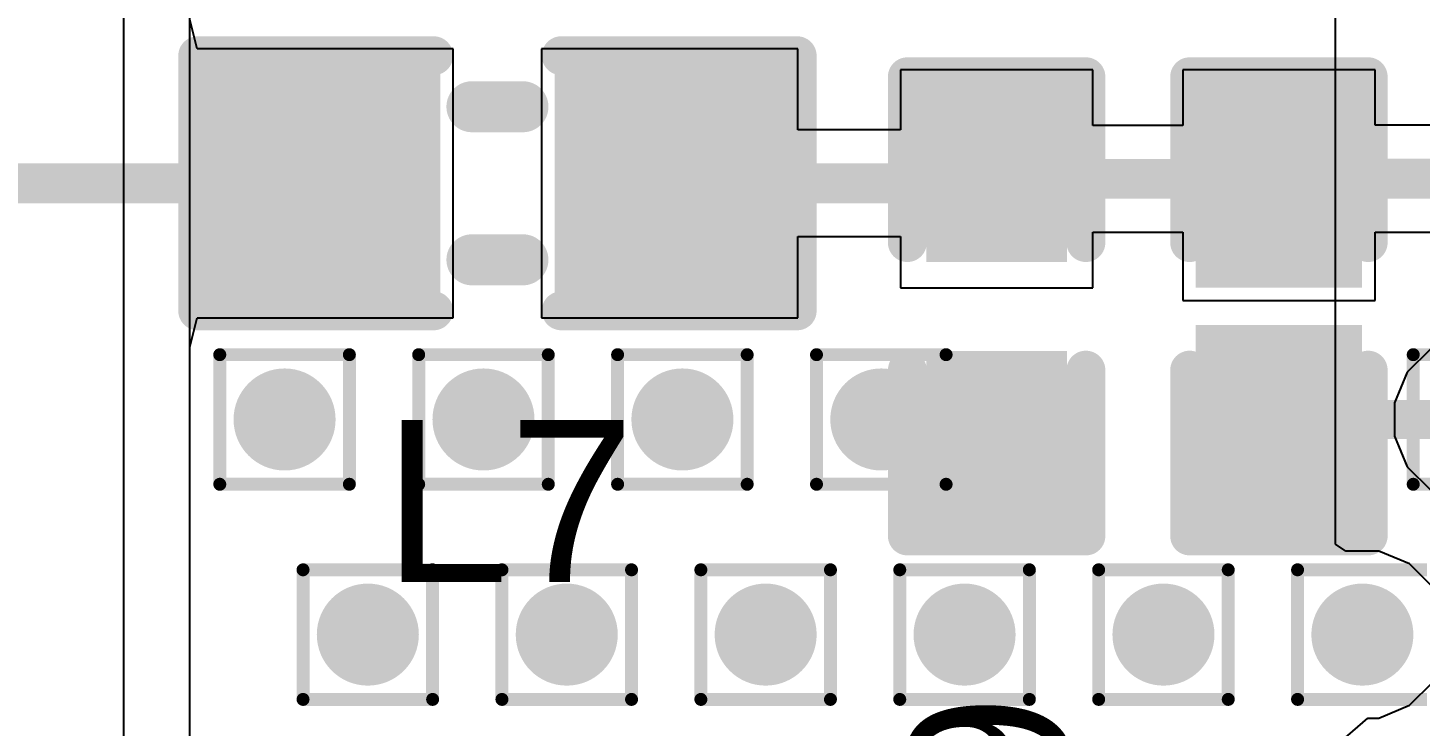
# Model space of a CAD drawing. Header units: inches. Extents: x -12 to 5355, y -7 to 5366.
# Drawn here: x 10.24 to 15.7, y 56.28 to 59.02 of the extents above; entities that cross this region are included whole.
import ezdxf

# ---------------------------------------------------------------- set-up
doc = ezdxf.new("R2010")
doc.units = ezdxf.units.IN
for name, color, linetype in [('BOTTOM LAYER', 5, 'Continuous'), ('Drill Drawing', 1, 'Continuous'), ('GROUND1', 16, 'Continuous'), ('GROUND2', 156, 'Continuous'), ('Keep-Out Layer', 6, 'Continuous'), ('POWER', 76, 'Continuous'), ('SIGNAL', 90, 'Continuous'), ('TOP LAYER', 1, 'Continuous'), ('Top Overlay', 2, 'Continuous'), ('Top Paste', 8, 'Continuous'), ('Top Solder', 216, 'Continuous'), ('Via Holes', 16, 'Continuous')]:
    doc.layers.add(name, color=color, linetype=linetype)
doc.styles.add('Arial', font='', dxfattribs={"height": 0.2})
doc.styles.get('Arial').set_extended_font_data('Arial')

# ---------------------------------------------------------------- blocks, each defined once
blk = doc.blocks.new('INDC1005X04L_2_146')
at = {"layer": 'TOP LAYER'}
for points in [[(-0.8, -0.25), (-0.8, 0.25), (-0.15, 0.25), (-0.15, -0.25)], [(0.15, -0.25), (0.15, 0.25), (0.8, 0.25), (0.8, -0.25)]]:
    blk.add_hatch(color=1, dxfattribs=at).paths.add_polyline_path(points)
at = {"layer": 'Top Paste'}
for points in [[(-0.8, -0.25), (-0.8, 0.25), (-0.15, 0.25), (-0.15, -0.25)], [(0.15, -0.25), (0.15, 0.25), (0.8, 0.25), (0.8, -0.25)]]:
    blk.add_hatch(color=8, dxfattribs=at).paths.add_polyline_path(points)
at = {"layer": 'Top Solder'}
for points in [[(-0.8762, -0.3262), (-0.8762, 0.3262), (-0.0738, 0.3262), (-0.0738, -0.3262)], [(0.0738, -0.3262), (0.0738, 0.3262), (0.8762, 0.3262), (0.8762, -0.3262)]]:
    blk.add_hatch(color=216, dxfattribs=at).paths.add_polyline_path(points)
at = {"layer": 'Top Overlay'}
for points in [[(-0.9001, 0.3499, 0.1524, 0.1524, 0), (-0.9001, -0.3501, 0.1524, 0.1524, 0)], [(-0.9001, 0.3499, 0.1524, 0.1524, 0), (-0.2501, 0.3499, 0.1524, 0.1524, 0)], [(0.2499, 0.3499, 0.1524, 0.1524, 0), (0.8999, 0.3499, 0.1524, 0.1524, 0)], [(0.8999, 0.3499, 0.1524, 0.1524, 0), (0.8999, -0.3501, 0.1524, 0.1524, 0)], [(-0.9001, -0.3501, 0.1524, 0.1524, 0), (-0.2501, -0.3501, 0.1524, 0.1524, 0)], [(0.2499, -0.3501, 0.1524, 0.1524, 0), (0.8999, -0.3501, 0.1524, 0.1524, 0)]]:
    blk.add_lwpolyline(points, format="xyseb", dxfattribs=at)
for points in [[(-0.9382, 0.3499, 0.0762, 0.0762, 1), (-0.862, 0.3499, 0.0762, 0.0762, 1)], [(-0.9382, 0.3499, 0.0762, 0.0762, 1), (-0.862, 0.3499, 0.0762, 0.0762, 1)], [(-0.2882, 0.3499, 0.0762, 0.0762, 1), (-0.212, 0.3499, 0.0762, 0.0762, 1)], [(0.2118, 0.3499, 0.0762, 0.0762, 1), (0.288, 0.3499, 0.0762, 0.0762, 1)], [(0.8618, 0.3499, 0.0762, 0.0762, 1), (0.938, 0.3499, 0.0762, 0.0762, 1)], [(0.8618, 0.3499, 0.0762, 0.0762, 1), (0.938, 0.3499, 0.0762, 0.0762, 1)], [(-0.9382, -0.3501, 0.0762, 0.0762, 1), (-0.862, -0.3501, 0.0762, 0.0762, 1)], [(-0.9382, -0.3501, 0.0762, 0.0762, 1), (-0.862, -0.3501, 0.0762, 0.0762, 1)], [(-0.2882, -0.3501, 0.0762, 0.0762, 1), (-0.212, -0.3501, 0.0762, 0.0762, 1)], [(0.2118, -0.3501, 0.0762, 0.0762, 1), (0.288, -0.3501, 0.0762, 0.0762, 1)], [(0.8618, -0.3501, 0.0762, 0.0762, 1), (0.938, -0.3501, 0.0762, 0.0762, 1)], [(0.8618, -0.3501, 0.0762, 0.0762, 1), (0.938, -0.3501, 0.0762, 0.0762, 1)]]:
    blk.add_lwpolyline(points, format="xyseb", close=True, dxfattribs=at)
blk = doc.blocks.new('INDC1608X06L_147')
at = {"layer": 'TOP LAYER'}
for points in [[(-1.05, -0.4), (-1.05, 0.4), (-0.3, 0.4), (-0.3, -0.4)], [(0.3, -0.4), (0.3, 0.4), (1.05, 0.4), (1.05, -0.4)]]:
    blk.add_hatch(color=1, dxfattribs=at).paths.add_polyline_path(points)
at = {"layer": 'Top Paste'}
for points in [[(-1.05, -0.4), (-1.05, 0.4), (-0.3, 0.4), (-0.3, -0.4)], [(0.3, -0.4), (0.3, 0.4), (1.05, 0.4), (1.05, -0.4)]]:
    blk.add_hatch(color=8, dxfattribs=at).paths.add_polyline_path(points)
at = {"layer": 'Top Solder'}
for points in [[(-1.1262, -0.4762), (-1.1262, 0.4762), (-0.2238, 0.4762), (-0.2238, -0.4762)], [(0.2238, -0.4762), (0.2238, 0.4762), (1.1262, 0.4762), (1.1262, -0.4762)]]:
    blk.add_hatch(color=216, dxfattribs=at).paths.add_polyline_path(points)
at = {"layer": 'Top Overlay'}
for points in [[(-0.25, 0.5, 0.1524, 0.1524, 0), (-1.175, 0.5, 0.1524, 0.1524, 0)], [(-1.175, 0.5, 0.1524, 0.1524, 0), (-1.175, -0.5, 0.1524, 0.1524, 0)], [(1.175, 0.5, 0.1524, 0.1524, 0), (0.25, 0.5, 0.1524, 0.1524, 0)], [(1.175, 0.5, 0.1524, 0.1524, 0), (1.175, -0.5, 0.1524, 0.1524, 0)], [(0.1, 0.3, 0.2, 0.2, 0), (-0.1, 0.3, 0.2, 0.2, 0)], [(0.1, -0.3, 0.2, 0.2, 0), (-0.1, -0.3, 0.2, 0.2, 0)], [(-0.25, -0.5, 0.1524, 0.1524, 0), (-1.175, -0.5, 0.1524, 0.1524, 0)], [(1.175, -0.5, 0.1524, 0.1524, 0), (0.25, -0.5, 0.1524, 0.1524, 0)]]:
    blk.add_lwpolyline(points, format="xyseb", dxfattribs=at)
for points in [[(-1.2131, 0.5, 0.0762, 0.0762, 1), (-1.1369, 0.5, 0.0762, 0.0762, 1)], [(-1.2131, 0.5, 0.0762, 0.0762, 1), (-1.1369, 0.5, 0.0762, 0.0762, 1)], [(-0.2881, 0.5, 0.0762, 0.0762, 1), (-0.2119, 0.5, 0.0762, 0.0762, 1)], [(0.2119, 0.5, 0.0762, 0.0762, 1), (0.2881, 0.5, 0.0762, 0.0762, 1)], [(1.1369, 0.5, 0.0762, 0.0762, 1), (1.2131, 0.5, 0.0762, 0.0762, 1)], [(1.1369, 0.5, 0.0762, 0.0762, 1), (1.2131, 0.5, 0.0762, 0.0762, 1)], [(-0.15, 0.3, 0.1, 0.1, 1), (-0.05, 0.3, 0.1, 0.1, 1)], [(0.05, 0.3, 0.1, 0.1, 1), (0.15, 0.3, 0.1, 0.1, 1)], [(-0.15, -0.3, 0.1, 0.1, 1), (-0.05, -0.3, 0.1, 0.1, 1)], [(0.05, -0.3, 0.1, 0.1, 1), (0.15, -0.3, 0.1, 0.1, 1)], [(-1.2131, -0.5, 0.0762, 0.0762, 1), (-1.1369, -0.5, 0.0762, 0.0762, 1)], [(-1.2131, -0.5, 0.0762, 0.0762, 1), (-1.1369, -0.5, 0.0762, 0.0762, 1)], [(-0.2881, -0.5, 0.0762, 0.0762, 1), (-0.2119, -0.5, 0.0762, 0.0762, 1)], [(0.2119, -0.5, 0.0762, 0.0762, 1), (0.2881, -0.5, 0.0762, 0.0762, 1)], [(1.1369, -0.5, 0.0762, 0.0762, 1), (1.2131, -0.5, 0.0762, 0.0762, 1)], [(1.1369, -0.5, 0.0762, 0.0762, 1), (1.2131, -0.5, 0.0762, 0.0762, 1)]]:
    blk.add_lwpolyline(points, format="xyseb", close=True, dxfattribs=at)
blk = doc.blocks.new('CAPC1005X04L_148')
at = {"layer": 'TOP LAYER'}
for points in [[(-0.8, -0.25), (-0.8, 0.25), (-0.2, 0.25), (-0.2, -0.25)], [(0.2, -0.25), (0.2, 0.25), (0.8, 0.25), (0.8, -0.25)]]:
    blk.add_hatch(color=1, dxfattribs=at).paths.add_polyline_path(points)
at = {"layer": 'Top Paste'}
for points in [[(-0.8, -0.25), (-0.8, 0.25), (-0.2, 0.25), (-0.2, -0.25)], [(0.2, -0.25), (0.2, 0.25), (0.8, 0.25), (0.8, -0.25)]]:
    blk.add_hatch(color=8, dxfattribs=at).paths.add_polyline_path(points)
at = {"layer": 'Top Solder'}
for points in [[(-0.8254, -0.2754), (-0.8254, 0.2754), (-0.1746, 0.2754), (-0.1746, -0.2754)], [(0.1746, -0.2754), (0.1746, 0.2754), (0.8254, 0.2754), (0.8254, -0.2754)]]:
    blk.add_hatch(color=216, dxfattribs=at).paths.add_polyline_path(points)
at = {"layer": 'Top Overlay'}
for points in [[(-0.2501, 0.3499, 0.1524, 0.1524, 0), (-0.9001, 0.3499, 0.1524, 0.1524, 0)], [(-0.9001, -0.3501, 0.1524, 0.1524, 0), (-0.9001, 0.3499, 0.1524, 0.1524, 0)], [(0.8999, 0.3499, 0.1524, 0.1524, 0), (0.2499, 0.3499, 0.1524, 0.1524, 0)], [(0.8999, -0.3501, 0.1524, 0.1524, 0), (0.8999, 0.3499, 0.1524, 0.1524, 0)], [(-0.2501, -0.3501, 0.1524, 0.1524, 0), (-0.9001, -0.3501, 0.1524, 0.1524, 0)], [(0.8999, -0.3501, 0.1524, 0.1524, 0), (0.2499, -0.3501, 0.1524, 0.1524, 0)]]:
    blk.add_lwpolyline(points, format="xyseb", dxfattribs=at)
for points in [[(-0.9382, 0.3499, 0.0762, 0.0762, 1), (-0.862, 0.3499, 0.0762, 0.0762, 1)], [(-0.9382, 0.3499, 0.0762, 0.0762, 1), (-0.862, 0.3499, 0.0762, 0.0762, 1)], [(-0.2882, 0.3499, 0.0762, 0.0762, 1), (-0.212, 0.3499, 0.0762, 0.0762, 1)], [(0.2118, 0.3499, 0.0762, 0.0762, 1), (0.288, 0.3499, 0.0762, 0.0762, 1)], [(0.8618, 0.3499, 0.0762, 0.0762, 1), (0.938, 0.3499, 0.0762, 0.0762, 1)], [(0.8618, 0.3499, 0.0762, 0.0762, 1), (0.938, 0.3499, 0.0762, 0.0762, 1)], [(-0.9382, -0.3501, 0.0762, 0.0762, 1), (-0.862, -0.3501, 0.0762, 0.0762, 1)], [(-0.9382, -0.3501, 0.0762, 0.0762, 1), (-0.862, -0.3501, 0.0762, 0.0762, 1)], [(-0.2882, -0.3501, 0.0762, 0.0762, 1), (-0.212, -0.3501, 0.0762, 0.0762, 1)], [(0.2118, -0.3501, 0.0762, 0.0762, 1), (0.288, -0.3501, 0.0762, 0.0762, 1)], [(0.8618, -0.3501, 0.0762, 0.0762, 1), (0.938, -0.3501, 0.0762, 0.0762, 1)], [(0.8618, -0.3501, 0.0762, 0.0762, 1), (0.938, -0.3501, 0.0762, 0.0762, 1)]]:
    blk.add_lwpolyline(points, format="xyseb", close=True, dxfattribs=at)

msp = doc.modelspace()

# ---------------------------------------------------------------- hatches: boundary and pattern name
at = {"layer": 'BOTTOM LAYER'}
h = msp.add_hatch(color=5, dxfattribs=at)
edge = h.paths.add_edge_path()
edge.add_arc((11.2471, 57.4825), 0.2, 0, 360)
h = msp.add_hatch(color=5, dxfattribs=at)
edge = h.paths.add_edge_path()
edge.add_arc((12.0269, 57.4825), 0.2, 0, 360)
h = msp.add_hatch(color=5, dxfattribs=at)
edge = h.paths.add_edge_path()
edge.add_arc((12.8067, 57.4825), 0.2, 0, 360)
h = msp.add_hatch(color=5, dxfattribs=at)
edge = h.paths.add_edge_path()
edge.add_arc((13.5865, 57.4825), 0.2, 0, 360)
h = msp.add_hatch(color=5, dxfattribs=at)
edge = h.paths.add_edge_path()
edge.add_arc((11.5735, 56.6392), 0.2, 0, 360)
h = msp.add_hatch(color=5, dxfattribs=at)
edge = h.paths.add_edge_path()
edge.add_arc((12.3533, 56.6392), 0.2, 0, 360)
h = msp.add_hatch(color=5, dxfattribs=at)
edge = h.paths.add_edge_path()
edge.add_arc((13.1331, 56.6392), 0.2, 0, 360)
h = msp.add_hatch(color=5, dxfattribs=at)
edge = h.paths.add_edge_path()
edge.add_arc((13.9129, 56.6392), 0.2, 0, 360)
h = msp.add_hatch(color=5, dxfattribs=at)
edge = h.paths.add_edge_path()
edge.add_arc((14.6926, 56.6392), 0.2, 0, 360)
h = msp.add_hatch(color=5, dxfattribs=at)
edge = h.paths.add_edge_path()
edge.add_arc((15.4724, 56.6392), 0.2, 0, 360)
at = {"layer": 'GROUND1'}
h = msp.add_hatch(color=16, dxfattribs=at)
edge = h.paths.add_edge_path()
edge.add_arc((11.2471, 57.4825), 0.2, 0, 360)
h = msp.add_hatch(color=16, dxfattribs=at)
edge = h.paths.add_edge_path()
edge.add_arc((12.0269, 57.4825), 0.2, 0, 360)
h = msp.add_hatch(color=16, dxfattribs=at)
edge = h.paths.add_edge_path()
edge.add_arc((12.8067, 57.4825), 0.2, 0, 360)
h = msp.add_hatch(color=16, dxfattribs=at)
edge = h.paths.add_edge_path()
edge.add_arc((13.5865, 57.4825), 0.2, 0, 360)
h = msp.add_hatch(color=16, dxfattribs=at)
edge = h.paths.add_edge_path()
edge.add_arc((11.5735, 56.6392), 0.2, 0, 360)
h = msp.add_hatch(color=16, dxfattribs=at)
edge = h.paths.add_edge_path()
edge.add_arc((12.3533, 56.6392), 0.2, 0, 360)
h = msp.add_hatch(color=16, dxfattribs=at)
edge = h.paths.add_edge_path()
edge.add_arc((13.1331, 56.6392), 0.2, 0, 360)
h = msp.add_hatch(color=16, dxfattribs=at)
edge = h.paths.add_edge_path()
edge.add_arc((13.9129, 56.6392), 0.2, 0, 360)
h = msp.add_hatch(color=16, dxfattribs=at)
edge = h.paths.add_edge_path()
edge.add_arc((14.6926, 56.6392), 0.2, 0, 360)
h = msp.add_hatch(color=16, dxfattribs=at)
edge = h.paths.add_edge_path()
edge.add_arc((15.4724, 56.6392), 0.2, 0, 360)
at = {"layer": 'GROUND2'}
h = msp.add_hatch(color=156, dxfattribs=at)
edge = h.paths.add_edge_path()
edge.add_arc((11.2471, 57.4825), 0.2, 0, 360)
h = msp.add_hatch(color=156, dxfattribs=at)
edge = h.paths.add_edge_path()
edge.add_arc((12.0269, 57.4825), 0.2, 0, 360)
h = msp.add_hatch(color=156, dxfattribs=at)
edge = h.paths.add_edge_path()
edge.add_arc((12.8067, 57.4825), 0.2, 0, 360)
h = msp.add_hatch(color=156, dxfattribs=at)
edge = h.paths.add_edge_path()
edge.add_arc((13.5865, 57.4825), 0.2, 0, 360)
h = msp.add_hatch(color=156, dxfattribs=at)
edge = h.paths.add_edge_path()
edge.add_arc((11.5735, 56.6392), 0.2, 0, 360)
h = msp.add_hatch(color=156, dxfattribs=at)
edge = h.paths.add_edge_path()
edge.add_arc((12.3533, 56.6392), 0.2, 0, 360)
h = msp.add_hatch(color=156, dxfattribs=at)
edge = h.paths.add_edge_path()
edge.add_arc((13.1331, 56.6392), 0.2, 0, 360)
h = msp.add_hatch(color=156, dxfattribs=at)
edge = h.paths.add_edge_path()
edge.add_arc((13.9129, 56.6392), 0.2, 0, 360)
h = msp.add_hatch(color=156, dxfattribs=at)
edge = h.paths.add_edge_path()
edge.add_arc((14.6926, 56.6392), 0.2, 0, 360)
h = msp.add_hatch(color=156, dxfattribs=at)
edge = h.paths.add_edge_path()
edge.add_arc((15.4724, 56.6392), 0.2, 0, 360)
at = {"layer": 'POWER'}
h = msp.add_hatch(color=76, dxfattribs=at)
edge = h.paths.add_edge_path()
edge.add_arc((11.2471, 57.4825), 0.2, 0, 360)
h = msp.add_hatch(color=76, dxfattribs=at)
edge = h.paths.add_edge_path()
edge.add_arc((12.0269, 57.4825), 0.2, 0, 360)
h = msp.add_hatch(color=76, dxfattribs=at)
edge = h.paths.add_edge_path()
edge.add_arc((12.8067, 57.4825), 0.2, 0, 360)
h = msp.add_hatch(color=76, dxfattribs=at)
edge = h.paths.add_edge_path()
edge.add_arc((13.5865, 57.4825), 0.2, 0, 360)
h = msp.add_hatch(color=76, dxfattribs=at)
edge = h.paths.add_edge_path()
edge.add_arc((11.5735, 56.6392), 0.2, 0, 360)
h = msp.add_hatch(color=76, dxfattribs=at)
edge = h.paths.add_edge_path()
edge.add_arc((12.3533, 56.6392), 0.2, 0, 360)
h = msp.add_hatch(color=76, dxfattribs=at)
edge = h.paths.add_edge_path()
edge.add_arc((13.1331, 56.6392), 0.2, 0, 360)
h = msp.add_hatch(color=76, dxfattribs=at)
edge = h.paths.add_edge_path()
edge.add_arc((13.9129, 56.6392), 0.2, 0, 360)
h = msp.add_hatch(color=76, dxfattribs=at)
edge = h.paths.add_edge_path()
edge.add_arc((14.6926, 56.6392), 0.2, 0, 360)
h = msp.add_hatch(color=76, dxfattribs=at)
edge = h.paths.add_edge_path()
edge.add_arc((15.4724, 56.6392), 0.2, 0, 360)
at = {"layer": 'SIGNAL'}
h = msp.add_hatch(color=90, dxfattribs=at)
edge = h.paths.add_edge_path()
edge.add_arc((11.2471, 57.4825), 0.2, 0, 360)
h = msp.add_hatch(color=90, dxfattribs=at)
edge = h.paths.add_edge_path()
edge.add_arc((12.0269, 57.4825), 0.2, 0, 360)
h = msp.add_hatch(color=90, dxfattribs=at)
edge = h.paths.add_edge_path()
edge.add_arc((12.8067, 57.4825), 0.2, 0, 360)
h = msp.add_hatch(color=90, dxfattribs=at)
edge = h.paths.add_edge_path()
edge.add_arc((13.5865, 57.4825), 0.2, 0, 360)
h = msp.add_hatch(color=90, dxfattribs=at)
edge = h.paths.add_edge_path()
edge.add_arc((11.5735, 56.6392), 0.2, 0, 360)
h = msp.add_hatch(color=90, dxfattribs=at)
edge = h.paths.add_edge_path()
edge.add_arc((12.3533, 56.6392), 0.2, 0, 360)
h = msp.add_hatch(color=90, dxfattribs=at)
edge = h.paths.add_edge_path()
edge.add_arc((13.1331, 56.6392), 0.2, 0, 360)
h = msp.add_hatch(color=90, dxfattribs=at)
edge = h.paths.add_edge_path()
edge.add_arc((13.9129, 56.6392), 0.2, 0, 360)
h = msp.add_hatch(color=90, dxfattribs=at)
edge = h.paths.add_edge_path()
edge.add_arc((14.6926, 56.6392), 0.2, 0, 360)
h = msp.add_hatch(color=90, dxfattribs=at)
edge = h.paths.add_edge_path()
edge.add_arc((15.4724, 56.6392), 0.2, 0, 360)
at = {"layer": 'TOP LAYER'}
h = msp.add_hatch(color=1, dxfattribs=at)
edge = h.paths.add_edge_path()
edge.add_arc((11.2471, 57.4825), 0.2, 0, 360)
h = msp.add_hatch(color=1, dxfattribs=at)
edge = h.paths.add_edge_path()
edge.add_arc((12.0269, 57.4825), 0.2, 0, 360)
h = msp.add_hatch(color=1, dxfattribs=at)
edge = h.paths.add_edge_path()
edge.add_arc((12.8067, 57.4825), 0.2, 0, 360)
h = msp.add_hatch(color=1, dxfattribs=at)
edge = h.paths.add_edge_path()
edge.add_arc((13.5865, 57.4825), 0.2, 0, 360)
h = msp.add_hatch(color=1, dxfattribs=at)
edge = h.paths.add_edge_path()
edge.add_arc((11.5735, 56.6392), 0.2, 0, 360)
h = msp.add_hatch(color=1, dxfattribs=at)
edge = h.paths.add_edge_path()
edge.add_arc((12.3533, 56.6392), 0.2, 0, 360)
h = msp.add_hatch(color=1, dxfattribs=at)
edge = h.paths.add_edge_path()
edge.add_arc((13.1331, 56.6392), 0.2, 0, 360)
h = msp.add_hatch(color=1, dxfattribs=at)
edge = h.paths.add_edge_path()
edge.add_arc((13.9129, 56.6392), 0.2, 0, 360)
h = msp.add_hatch(color=1, dxfattribs=at)
edge = h.paths.add_edge_path()
edge.add_arc((14.6926, 56.6392), 0.2, 0, 360)
h = msp.add_hatch(color=1, dxfattribs=at)
edge = h.paths.add_edge_path()
edge.add_arc((15.4724, 56.6392), 0.2, 0, 360)
at = {"layer": 'Via Holes'}
h = msp.add_hatch(color=7, dxfattribs=at)
edge = h.paths.add_edge_path()
edge.add_arc((11.2471, 57.4825), 0.1, 0, 360)
h = msp.add_hatch(color=7, dxfattribs=at)
edge = h.paths.add_edge_path()
edge.add_arc((12.0269, 57.4825), 0.1, 0, 360)
h = msp.add_hatch(color=7, dxfattribs=at)
edge = h.paths.add_edge_path()
edge.add_arc((12.8067, 57.4825), 0.1, 0, 360)
h = msp.add_hatch(color=7, dxfattribs=at)
edge = h.paths.add_edge_path()
edge.add_arc((13.5865, 57.4825), 0.1, 0, 360)
h = msp.add_hatch(color=7, dxfattribs=at)
edge = h.paths.add_edge_path()
edge.add_arc((11.5735, 56.6392), 0.1, 0, 360)
h = msp.add_hatch(color=7, dxfattribs=at)
edge = h.paths.add_edge_path()
edge.add_arc((12.3533, 56.6392), 0.1, 0, 360)
h = msp.add_hatch(color=7, dxfattribs=at)
edge = h.paths.add_edge_path()
edge.add_arc((13.1331, 56.6392), 0.1, 0, 360)
h = msp.add_hatch(color=7, dxfattribs=at)
edge = h.paths.add_edge_path()
edge.add_arc((13.9129, 56.6392), 0.1, 0, 360)
h = msp.add_hatch(color=7, dxfattribs=at)
edge = h.paths.add_edge_path()
edge.add_arc((14.6926, 56.6392), 0.1, 0, 360)
h = msp.add_hatch(color=7, dxfattribs=at)
edge = h.paths.add_edge_path()
edge.add_arc((15.4724, 56.6392), 0.1, 0, 360)

# ---------------------------------------------------------------- linework, layer by layer
at = {"layer": 'BOTTOM LAYER'}
msp.add_line((10.8762, 33.914), (10.8762, 60.2174), dxfattribs=at)
at = {"layer": 'Drill Drawing'}
for points in [[(10.9931, 57.7365, 0.0508, 0.0508, 0), (11.5011, 57.7365, 0.0508, 0.0508, 0)], [(10.9931, 57.2285, 0.0508, 0.0508, 0), (10.9931, 57.7365, 0.0508, 0.0508, 0)], [(11.5011, 57.2285, 0.0508, 0.0508, 0), (11.5011, 57.7365, 0.0508, 0.0508, 0)], [(11.7729, 57.7365, 0.0508, 0.0508, 0), (12.2809, 57.7365, 0.0508, 0.0508, 0)], [(11.7729, 57.2285, 0.0508, 0.0508, 0), (11.7729, 57.7365, 0.0508, 0.0508, 0)], [(12.2809, 57.2285, 0.0508, 0.0508, 0), (12.2809, 57.7365, 0.0508, 0.0508, 0)], [(12.5527, 57.7365, 0.0508, 0.0508, 0), (13.0607, 57.7365, 0.0508, 0.0508, 0)], [(12.5527, 57.2285, 0.0508, 0.0508, 0), (12.5527, 57.7365, 0.0508, 0.0508, 0)], [(13.0607, 57.2285, 0.0508, 0.0508, 0), (13.0607, 57.7365, 0.0508, 0.0508, 0)], [(13.3325, 57.7365, 0.0508, 0.0508, 0), (13.8405, 57.7365, 0.0508, 0.0508, 0)], [(13.3325, 57.2285, 0.0508, 0.0508, 0), (13.3325, 57.7365, 0.0508, 0.0508, 0)], [(13.8405, 57.2285, 0.0508, 0.0508, 0), (13.8405, 57.7365, 0.0508, 0.0508, 0)], [(15.6718, 57.7365, 0.0508, 0.0508, 0), (16.1798, 57.7365, 0.0508, 0.0508, 0)], [(15.6718, 57.2285, 0.0508, 0.0508, 0), (15.6718, 57.7365, 0.0508, 0.0508, 0)], [(10.9931, 57.2285, 0.0508, 0.0508, 0), (11.5011, 57.2285, 0.0508, 0.0508, 0)], [(11.7729, 57.2285, 0.0508, 0.0508, 0), (12.2809, 57.2285, 0.0508, 0.0508, 0)], [(12.5527, 57.2285, 0.0508, 0.0508, 0), (13.0607, 57.2285, 0.0508, 0.0508, 0)], [(13.3325, 57.2285, 0.0508, 0.0508, 0), (13.8405, 57.2285, 0.0508, 0.0508, 0)], [(15.6718, 57.2285, 0.0508, 0.0508, 0), (16.1798, 57.2285, 0.0508, 0.0508, 0)], [(11.3195, 56.8932, 0.0508, 0.0508, 0), (11.8275, 56.8932, 0.0508, 0.0508, 0)], [(11.3195, 56.3852, 0.0508, 0.0508, 0), (11.3195, 56.8932, 0.0508, 0.0508, 0)], [(11.8275, 56.3852, 0.0508, 0.0508, 0), (11.8275, 56.8932, 0.0508, 0.0508, 0)], [(12.0993, 56.8932, 0.0508, 0.0508, 0), (12.6073, 56.8932, 0.0508, 0.0508, 0)], [(12.0993, 56.3852, 0.0508, 0.0508, 0), (12.0993, 56.8932, 0.0508, 0.0508, 0)], [(12.6073, 56.3852, 0.0508, 0.0508, 0), (12.6073, 56.8932, 0.0508, 0.0508, 0)], [(12.8791, 56.8932, 0.0508, 0.0508, 0), (13.3871, 56.8932, 0.0508, 0.0508, 0)], [(12.8791, 56.3852, 0.0508, 0.0508, 0), (12.8791, 56.8932, 0.0508, 0.0508, 0)], [(13.3871, 56.3852, 0.0508, 0.0508, 0), (13.3871, 56.8932, 0.0508, 0.0508, 0)], [(13.6588, 56.8932, 0.0508, 0.0508, 0), (14.1669, 56.8932, 0.0508, 0.0508, 0)], [(13.6588, 56.3852, 0.0508, 0.0508, 0), (13.6588, 56.8932, 0.0508, 0.0508, 0)], [(14.1669, 56.3852, 0.0508, 0.0508, 0), (14.1669, 56.8932, 0.0508, 0.0508, 0)], [(14.4386, 56.8932, 0.0508, 0.0508, 0), (14.9466, 56.8932, 0.0508, 0.0508, 0)], [(14.4386, 56.3852, 0.0508, 0.0508, 0), (14.4386, 56.8932, 0.0508, 0.0508, 0)], [(14.9466, 56.3852, 0.0508, 0.0508, 0), (14.9466, 56.8932, 0.0508, 0.0508, 0)], [(15.2184, 56.8932, 0.0508, 0.0508, 0), (15.7264, 56.8932, 0.0508, 0.0508, 0)], [(15.2184, 56.3852, 0.0508, 0.0508, 0), (15.2184, 56.8932, 0.0508, 0.0508, 0)], [(11.3195, 56.3852, 0.0508, 0.0508, 0), (11.8275, 56.3852, 0.0508, 0.0508, 0)], [(12.0993, 56.3852, 0.0508, 0.0508, 0), (12.6073, 56.3852, 0.0508, 0.0508, 0)], [(12.8791, 56.3852, 0.0508, 0.0508, 0), (13.3871, 56.3852, 0.0508, 0.0508, 0)], [(13.6588, 56.3852, 0.0508, 0.0508, 0), (14.1669, 56.3852, 0.0508, 0.0508, 0)], [(14.4386, 56.3852, 0.0508, 0.0508, 0), (14.9466, 56.3852, 0.0508, 0.0508, 0)], [(15.2184, 56.3852, 0.0508, 0.0508, 0), (15.7264, 56.3852, 0.0508, 0.0508, 0)]]:
    msp.add_lwpolyline(points, format="xyseb", dxfattribs=at)
for points in [[(10.9804, 57.7365, 0.0254, 0.0254, 1), (11.0058, 57.7365, 0.0254, 0.0254, 1)], [(10.9804, 57.7365, 0.0254, 0.0254, 1), (11.0058, 57.7365, 0.0254, 0.0254, 1)], [(11.4884, 57.7365, 0.0254, 0.0254, 1), (11.5138, 57.7365, 0.0254, 0.0254, 1)], [(11.4884, 57.7365, 0.0254, 0.0254, 1), (11.5138, 57.7365, 0.0254, 0.0254, 1)], [(11.7602, 57.7365, 0.0254, 0.0254, 1), (11.7856, 57.7365, 0.0254, 0.0254, 1)], [(11.7602, 57.7365, 0.0254, 0.0254, 1), (11.7856, 57.7365, 0.0254, 0.0254, 1)], [(12.2682, 57.7365, 0.0254, 0.0254, 1), (12.2936, 57.7365, 0.0254, 0.0254, 1)], [(12.2682, 57.7365, 0.0254, 0.0254, 1), (12.2936, 57.7365, 0.0254, 0.0254, 1)], [(12.54, 57.7365, 0.0254, 0.0254, 1), (12.5654, 57.7365, 0.0254, 0.0254, 1)], [(12.54, 57.7365, 0.0254, 0.0254, 1), (12.5654, 57.7365, 0.0254, 0.0254, 1)], [(13.048, 57.7365, 0.0254, 0.0254, 1), (13.0734, 57.7365, 0.0254, 0.0254, 1)], [(13.048, 57.7365, 0.0254, 0.0254, 1), (13.0734, 57.7365, 0.0254, 0.0254, 1)], [(13.3198, 57.7365, 0.0254, 0.0254, 1), (13.3452, 57.7365, 0.0254, 0.0254, 1)], [(13.3198, 57.7365, 0.0254, 0.0254, 1), (13.3452, 57.7365, 0.0254, 0.0254, 1)], [(13.8278, 57.7365, 0.0254, 0.0254, 1), (13.8532, 57.7365, 0.0254, 0.0254, 1)], [(13.8278, 57.7365, 0.0254, 0.0254, 1), (13.8532, 57.7365, 0.0254, 0.0254, 1)], [(15.6591, 57.7365, 0.0254, 0.0254, 1), (15.6845, 57.7365, 0.0254, 0.0254, 1)], [(15.6591, 57.7365, 0.0254, 0.0254, 1), (15.6845, 57.7365, 0.0254, 0.0254, 1)], [(10.9804, 57.2285, 0.0254, 0.0254, 1), (11.0058, 57.2285, 0.0254, 0.0254, 1)], [(10.9804, 57.2285, 0.0254, 0.0254, 1), (11.0058, 57.2285, 0.0254, 0.0254, 1)], [(11.4884, 57.2285, 0.0254, 0.0254, 1), (11.5138, 57.2285, 0.0254, 0.0254, 1)], [(11.4884, 57.2285, 0.0254, 0.0254, 1), (11.5138, 57.2285, 0.0254, 0.0254, 1)], [(11.7602, 57.2285, 0.0254, 0.0254, 1), (11.7856, 57.2285, 0.0254, 0.0254, 1)], [(11.7602, 57.2285, 0.0254, 0.0254, 1), (11.7856, 57.2285, 0.0254, 0.0254, 1)], [(12.2682, 57.2285, 0.0254, 0.0254, 1), (12.2936, 57.2285, 0.0254, 0.0254, 1)], [(12.2682, 57.2285, 0.0254, 0.0254, 1), (12.2936, 57.2285, 0.0254, 0.0254, 1)], [(12.54, 57.2285, 0.0254, 0.0254, 1), (12.5654, 57.2285, 0.0254, 0.0254, 1)], [(12.54, 57.2285, 0.0254, 0.0254, 1), (12.5654, 57.2285, 0.0254, 0.0254, 1)], [(13.048, 57.2285, 0.0254, 0.0254, 1), (13.0734, 57.2285, 0.0254, 0.0254, 1)], [(13.048, 57.2285, 0.0254, 0.0254, 1), (13.0734, 57.2285, 0.0254, 0.0254, 1)], [(13.3198, 57.2285, 0.0254, 0.0254, 1), (13.3452, 57.2285, 0.0254, 0.0254, 1)], [(13.3198, 57.2285, 0.0254, 0.0254, 1), (13.3452, 57.2285, 0.0254, 0.0254, 1)], [(13.8278, 57.2285, 0.0254, 0.0254, 1), (13.8532, 57.2285, 0.0254, 0.0254, 1)], [(13.8278, 57.2285, 0.0254, 0.0254, 1), (13.8532, 57.2285, 0.0254, 0.0254, 1)], [(15.6591, 57.2285, 0.0254, 0.0254, 1), (15.6845, 57.2285, 0.0254, 0.0254, 1)], [(15.6591, 57.2285, 0.0254, 0.0254, 1), (15.6845, 57.2285, 0.0254, 0.0254, 1)], [(11.3068, 56.8932, 0.0254, 0.0254, 1), (11.3322, 56.8932, 0.0254, 0.0254, 1)], [(11.3068, 56.8932, 0.0254, 0.0254, 1), (11.3322, 56.8932, 0.0254, 0.0254, 1)], [(11.8148, 56.8932, 0.0254, 0.0254, 1), (11.8402, 56.8932, 0.0254, 0.0254, 1)], [(11.8148, 56.8932, 0.0254, 0.0254, 1), (11.8402, 56.8932, 0.0254, 0.0254, 1)], [(12.0866, 56.8932, 0.0254, 0.0254, 1), (12.112, 56.8932, 0.0254, 0.0254, 1)], [(12.0866, 56.8932, 0.0254, 0.0254, 1), (12.112, 56.8932, 0.0254, 0.0254, 1)], [(12.5946, 56.8932, 0.0254, 0.0254, 1), (12.62, 56.8932, 0.0254, 0.0254, 1)], [(12.5946, 56.8932, 0.0254, 0.0254, 1), (12.62, 56.8932, 0.0254, 0.0254, 1)], [(12.8664, 56.8932, 0.0254, 0.0254, 1), (12.8918, 56.8932, 0.0254, 0.0254, 1)], [(12.8664, 56.8932, 0.0254, 0.0254, 1), (12.8918, 56.8932, 0.0254, 0.0254, 1)], [(13.3744, 56.8932, 0.0254, 0.0254, 1), (13.3998, 56.8932, 0.0254, 0.0254, 1)], [(13.3744, 56.8932, 0.0254, 0.0254, 1), (13.3998, 56.8932, 0.0254, 0.0254, 1)], [(13.6462, 56.8932, 0.0254, 0.0254, 1), (13.6715, 56.8932, 0.0254, 0.0254, 1)], [(13.6462, 56.8932, 0.0254, 0.0254, 1), (13.6715, 56.8932, 0.0254, 0.0254, 1)], [(14.1541, 56.8932, 0.0254, 0.0254, 1), (14.1796, 56.8932, 0.0254, 0.0254, 1)], [(14.1541, 56.8932, 0.0254, 0.0254, 1), (14.1796, 56.8932, 0.0254, 0.0254, 1)], [(14.4259, 56.8932, 0.0254, 0.0254, 1), (14.4513, 56.8932, 0.0254, 0.0254, 1)], [(14.4259, 56.8932, 0.0254, 0.0254, 1), (14.4513, 56.8932, 0.0254, 0.0254, 1)], [(14.9339, 56.8932, 0.0254, 0.0254, 1), (14.9593, 56.8932, 0.0254, 0.0254, 1)], [(14.9339, 56.8932, 0.0254, 0.0254, 1), (14.9593, 56.8932, 0.0254, 0.0254, 1)], [(15.2057, 56.8932, 0.0254, 0.0254, 1), (15.2311, 56.8932, 0.0254, 0.0254, 1)], [(15.2057, 56.8932, 0.0254, 0.0254, 1), (15.2311, 56.8932, 0.0254, 0.0254, 1)], [(11.3068, 56.3852, 0.0254, 0.0254, 1), (11.3322, 56.3852, 0.0254, 0.0254, 1)], [(11.3068, 56.3852, 0.0254, 0.0254, 1), (11.3322, 56.3852, 0.0254, 0.0254, 1)], [(11.8148, 56.3852, 0.0254, 0.0254, 1), (11.8402, 56.3852, 0.0254, 0.0254, 1)], [(11.8148, 56.3852, 0.0254, 0.0254, 1), (11.8402, 56.3852, 0.0254, 0.0254, 1)], [(12.0866, 56.3852, 0.0254, 0.0254, 1), (12.112, 56.3852, 0.0254, 0.0254, 1)], [(12.0866, 56.3852, 0.0254, 0.0254, 1), (12.112, 56.3852, 0.0254, 0.0254, 1)], [(12.5946, 56.3852, 0.0254, 0.0254, 1), (12.62, 56.3852, 0.0254, 0.0254, 1)], [(12.5946, 56.3852, 0.0254, 0.0254, 1), (12.62, 56.3852, 0.0254, 0.0254, 1)], [(12.8664, 56.3852, 0.0254, 0.0254, 1), (12.8918, 56.3852, 0.0254, 0.0254, 1)], [(12.8664, 56.3852, 0.0254, 0.0254, 1), (12.8918, 56.3852, 0.0254, 0.0254, 1)], [(13.3744, 56.3852, 0.0254, 0.0254, 1), (13.3998, 56.3852, 0.0254, 0.0254, 1)], [(13.3744, 56.3852, 0.0254, 0.0254, 1), (13.3998, 56.3852, 0.0254, 0.0254, 1)], [(13.6462, 56.3852, 0.0254, 0.0254, 1), (13.6715, 56.3852, 0.0254, 0.0254, 1)], [(13.6462, 56.3852, 0.0254, 0.0254, 1), (13.6715, 56.3852, 0.0254, 0.0254, 1)], [(14.1541, 56.3852, 0.0254, 0.0254, 1), (14.1796, 56.3852, 0.0254, 0.0254, 1)], [(14.1541, 56.3852, 0.0254, 0.0254, 1), (14.1796, 56.3852, 0.0254, 0.0254, 1)], [(14.4259, 56.3852, 0.0254, 0.0254, 1), (14.4513, 56.3852, 0.0254, 0.0254, 1)], [(14.4259, 56.3852, 0.0254, 0.0254, 1), (14.4513, 56.3852, 0.0254, 0.0254, 1)], [(14.9339, 56.3852, 0.0254, 0.0254, 1), (14.9593, 56.3852, 0.0254, 0.0254, 1)], [(14.9339, 56.3852, 0.0254, 0.0254, 1), (14.9593, 56.3852, 0.0254, 0.0254, 1)], [(15.2057, 56.3852, 0.0254, 0.0254, 1), (15.2311, 56.3852, 0.0254, 0.0254, 1)], [(15.2057, 56.3852, 0.0254, 0.0254, 1), (15.2311, 56.3852, 0.0254, 0.0254, 1)]]:
    msp.add_lwpolyline(points, format="xyseb", close=True, dxfattribs=at)
at = {"layer": 'GROUND1'}
msp.add_line((10.8762, 33.8074), (10.8762, 60.2174), dxfattribs=at)
at = {"layer": 'GROUND2'}
msp.add_line((10.8762, 33.8074), (10.8762, 60.2174), dxfattribs=at)
at = {"layer": 'Keep-Out Layer'}
msp.add_line((10.6172, 33.8074), (10.6172, 60.2996), dxfattribs=at)
at = {"layer": 'POWER'}
for p, q in [((15.367, 56.9932), (15.367, 59.0929)), ((15.7406, 57.7597), (15.6486, 57.6677)), ((15.6486, 57.6677), (15.5988, 57.5475)), ((15.5988, 57.5475), (15.5988, 57.4174)), ((15.5988, 57.4174), (15.6486, 57.2972)), ((15.6486, 57.2972), (15.7406, 57.2052)), ((15.4074, 56.9662), (15.367, 56.9932)), ((15.5375, 56.9662), (15.4074, 56.9662)), ((15.6576, 56.9164), (15.5375, 56.9662)), ((15.7496, 56.8244), (15.6576, 56.9164)), ((15.6576, 56.362), (15.7496, 56.454)), ((15.5375, 56.3122), (15.6576, 56.362)), ((15.367, 56.2019), (15.494, 56.3122)), ((15.494, 56.3122), (15.5375, 56.3122))]:
    msp.add_line(p, q, dxfattribs=at)
at = {"layer": 'SIGNAL'}
msp.add_line((10.8762, 33.8074), (10.8762, 60.2174), dxfattribs=at)
at = {"layer": 'TOP LAYER'}
for p, q in [((10.9046, 58.9354), (10.8762, 59.0507)), ((11.9086, 58.9354), (10.9046, 58.9354)), ((11.9086, 57.8814), (11.9086, 58.9354)), ((13.2586, 58.9354), (12.2546, 58.9354)), ((12.2546, 58.9354), (12.2546, 57.8814)), ((13.2586, 58.6178), (13.2586, 58.9354)), ((14.4157, 58.8528), (13.6617, 58.8528)), ((13.6617, 58.8528), (13.6617, 58.6178)), ((14.4157, 58.6352), (14.4157, 58.8528)), ((15.5222, 58.853), (14.7682, 58.853)), ((14.7682, 58.853), (14.7682, 58.6352)), ((15.5222, 58.6356), (15.5222, 58.853)), ((14.7682, 58.6352), (14.4157, 58.6352)), ((15.8748, 58.6356), (15.5222, 58.6356)), ((13.6617, 58.6178), (13.2586, 58.6178)), ((13.2586, 57.8814), (13.2586, 58.1991)), ((13.2586, 58.1991), (13.6617, 58.1991)), ((13.6617, 58.1991), (13.6617, 57.9988)), ((14.4157, 57.9988), (14.4157, 58.2165)), ((14.4157, 58.2165), (14.7682, 58.2165)), ((14.7682, 58.2165), (14.7682, 57.949)), ((15.5222, 57.949), (15.5222, 58.2169)), ((15.5222, 58.2169), (15.8748, 58.2169)), ((13.6617, 57.9988), (14.4157, 57.9988)), ((14.7682, 57.949), (15.5222, 57.949)), ((10.8762, 57.7662), (10.9046, 57.8814)), ((10.9046, 57.8814), (11.9086, 57.8814)), ((12.2546, 57.8814), (13.2586, 57.8814)), ((10.8762, 33.8074), (10.8762, 57.7662))]:
    msp.add_line(p, q, dxfattribs=at)
for points in [[(3.7592, 58.4084, 0.1567, 0.1567, 0), (11.4066, 58.4084, 0.1567, 0.1567, 0)], [(12.7566, 58.4084, 0.1567, 0.1567, 0), (14.0213, 58.4084, 0.1567, 0.1567, 0)], [(14.0213, 58.4084, 0.1567, 0.1567, 0), (14.0387, 58.4258, 0.1567, 0.1567, 0)], [(14.0387, 58.4258, 0.1567, 0.1567, 0), (15.1448, 58.4258, 0.1567, 0.1567, 0)], [(15.1448, 58.4258, 0.1567, 0.1567, 0), (15.1452, 58.4262, 0.1567, 0.1567, 0)], [(15.1452, 58.4262, 0.1567, 0.1567, 0), (16.2942, 58.4262, 0.1567, 0.1567, 0)], [(13.5865, 57.4825, 0.1524, 0.1524, 0), (13.9821, 57.4825, 0.1524, 0.1524, 0)], [(13.9821, 57.4825, 0.1524, 0.1524, -0.414214), (14.0387, 57.4258, 0.1524, 0.1524, 0)], [(15.1452, 57.451, 0.1524, 0.1524, -0.414214), (15.1766, 57.4825, 0.1524, 0.1524, 0)], [(15.1766, 57.4825, 0.1524, 0.1524, 0), (15.9258, 57.4825, 0.1524, 0.1524, 0)], [(14.0387, 57.4258, 0.1524, 0.1524, 0), (14.0416, 57.423, 0.1524, 0.1524, 0)]]:
    msp.add_lwpolyline(points, format="xyseb", dxfattribs=at)
for points in [[(11.3674, 58.4084, 0.0783, 0.0783, 1), (11.4457, 58.4084, 0.0783, 0.0783, 1)], [(12.7174, 58.4084, 0.0783, 0.0783, 1), (12.7957, 58.4084, 0.0783, 0.0783, 1)], [(13.9821, 58.4084, 0.0783, 0.0783, 1), (14.0605, 58.4084, 0.0783, 0.0783, 1)], [(13.9821, 58.4084, 0.0783, 0.0783, 1), (14.0605, 58.4084, 0.0783, 0.0783, 1)], [(13.9995, 58.4258, 0.0783, 0.0783, 1), (14.0779, 58.4258, 0.0783, 0.0783, 1)], [(13.9995, 58.4258, 0.0783, 0.0783, 1), (14.0779, 58.4258, 0.0783, 0.0783, 1)], [(15.1056, 58.4258, 0.0783, 0.0783, 1), (15.1839, 58.4258, 0.0783, 0.0783, 1)], [(15.1056, 58.4258, 0.0783, 0.0783, 1), (15.1839, 58.4258, 0.0783, 0.0783, 1)], [(15.106, 58.4262, 0.0783, 0.0783, 1), (15.1843, 58.4262, 0.0783, 0.0783, 1)], [(15.106, 58.4262, 0.0783, 0.0783, 1), (15.1843, 58.4262, 0.0783, 0.0783, 1)], [(13.5484, 57.4825, 0.0762, 0.0762, 1), (13.6246, 57.4825, 0.0762, 0.0762, 1)], [(13.944, 57.4825, 0.0762, 0.0762, 1), (14.0202, 57.4825, 0.0762, 0.0762, 1)], [(13.944, 57.4825, 0.0762, 0.0762, 1), (14.0202, 57.4825, 0.0762, 0.0762, 1)], [(15.1385, 57.4825, 0.0762, 0.0762, 1), (15.2147, 57.4825, 0.0762, 0.0762, 1)], [(15.1385, 57.4825, 0.0762, 0.0762, 1), (15.2147, 57.4825, 0.0762, 0.0762, 1)], [(14.0006, 57.4258, 0.0762, 0.0762, 1), (14.0768, 57.4258, 0.0762, 0.0762, 1)], [(14.0006, 57.4258, 0.0762, 0.0762, 1), (14.0768, 57.4258, 0.0762, 0.0762, 1)], [(14.0035, 57.423, 0.0762, 0.0762, 1), (14.0797, 57.423, 0.0762, 0.0762, 1)], [(15.1071, 57.451, 0.0762, 0.0762, 1), (15.1833, 57.451, 0.0762, 0.0762, 1)]]:
    msp.add_lwpolyline(points, format="xyseb", close=True, dxfattribs=at)

# ---------------------------------------------------------------- block references
for name, p, rotation in [('INDC1608X06L_147', (12.0816, 58.4084), 180), ('CAPC1005X04L_148', (14.0387, 57.9258), 270), ('INDC1005X04L_2_146', (15.1452, 57.926), 90)]:
    msp.add_blockref(name, p, dxfattribs=dict(rotation=rotation))

# ---------------------------------------------------------------- texts
at = {"layer": 'Top Overlay', "style": 'Arial'}
msp.add_text('L7', height=0.635, dxfattribs=at).set_placement((11.6332, 56.8452))
msp.add_text('C9', height=0.635, rotation=90, dxfattribs=at).set_placement((14.3256, 55.2704))

doc.saveas('drawing.dxf')
